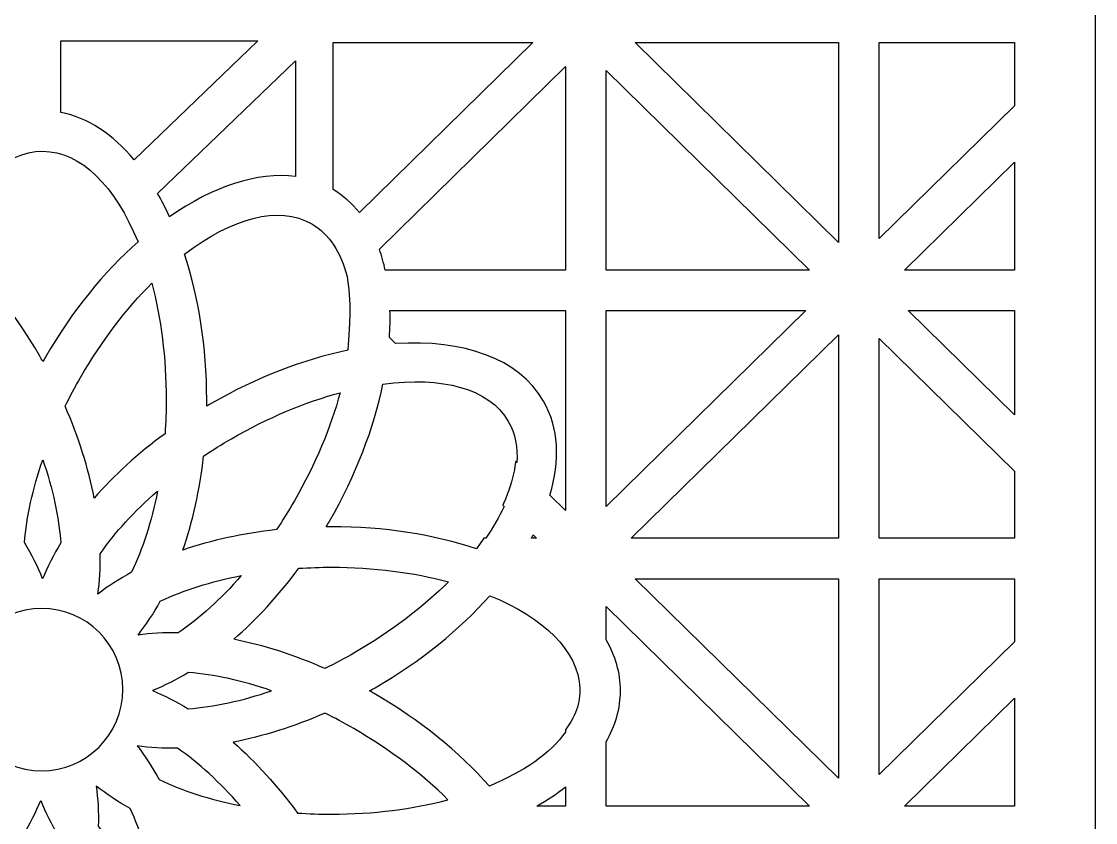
# Model space of a CAD drawing. Header units: centimetres. Extents: x -8.9 to 5.7, y -11.4 to 13.6.
# Drawn here: x 2.401 to 5.679, y 2.765 to 5.209 of the extents above; entities that cross this region are included whole.
import ezdxf

# ---------------------------------------------------------------- set-up
doc = ezdxf.new("R2010")
doc.units = ezdxf.units.CM
doc.header["$MEASUREMENT"] = 0
doc.layers.add('layer 1', color=7, linetype='Continuous')

msp = doc.modelspace()

# ---------------------------------------------------------------- linework, layer by layer
at = {"layer": 'layer 1', "color": 242}
for points, knots in [([(5.67892, 13.6334), (5.67892, 13.6334), (5.67892, 13.37125), (5.67892, 13.37125), (5.67892, 13.37125), (5.67892, 13.37125), (5.67892, 13.19951), (5.67892, 13.19951), (5.67892, 13.19951), (5.67892, 13.19951), (5.67892, 11.94322), (5.67892, 11.94322), (5.67892, 11.94322), (5.67892, 11.94322), (5.67892, 11.77148), (5.67892, 11.77148), (5.67892, 11.77148), (5.67892, 11.77148), (5.67892, 11.73584), (5.67892, 11.73584), (5.67892, 11.73584), (5.67892, 11.73584), (5.67892, 11.5641), (5.67892, 11.5641), (5.67892, 11.5641), (5.67892, 11.5641), (5.67892, 10.30781), (5.67892, 10.30781), (5.67892, 10.30781), (5.67892, 10.30781), (5.67892, 10.13607), (5.67892, 10.13607), (5.67892, 10.13607), (5.67892, 10.13607), (5.67892, 10.10043), (5.67892, 10.10043), (5.67892, 10.10043), (5.67892, 10.10043), (5.67892, 9.92869), (5.67892, 9.92869), (5.67892, 9.92869), (5.67892, 9.92869), (5.67892, 8.6724), (5.67892, 8.6724), (5.67892, 8.6724), (5.67892, 8.6724), (5.67892, 8.50066), (5.67892, 8.50066), (5.67892, 8.50066), (5.67892, 8.50066), (5.67892, 8.46502), (5.67892, 8.46502), (5.67892, 8.46502), (5.67892, 8.46502), (5.67892, 8.29328), (5.67892, 8.29328), (5.67892, 8.29328), (5.67892, 8.29328), (5.67892, 7.03699), (5.67892, 7.03699), (5.67892, 7.03699), (5.67892, 7.03699), (5.67892, 6.86525), (5.67892, 6.86525), (5.67892, 6.86525), (5.67892, 6.86525), (5.67892, 6.82962), (5.67892, 6.82962), (5.67892, 6.82962), (5.67892, 6.82962), (5.67892, 6.65787), (5.67892, 6.65787), (5.67892, 6.65787), (5.67892, 6.65787), (5.67892, 5.40159), (5.67892, 5.40159), (5.67892, 5.40159), (5.67892, 5.40159), (5.67892, 5.22984), (5.67892, 5.22984), (5.67892, 5.22984), (5.67892, 5.22984), (5.67892, 5.19421), (5.67892, 5.19421), (5.67892, 5.19421), (5.67892, 5.19421), (5.67892, 5.02246), (5.67892, 5.02246), (5.67892, 5.02246), (5.67892, 5.02246), (5.67892, 3.76618), (5.67892, 3.76618), (5.67892, 3.76618), (5.67892, 3.76618), (5.67892, 3.59443), (5.67892, 3.59443), (5.67892, 3.59443), (5.67892, 3.59443), (5.67892, 3.5588), (5.67892, 3.5588), (5.67892, 3.5588), (5.67892, 3.5588), (5.67892, 3.38706), (5.67892, 3.38706), (5.67892, 3.38706), (5.67892, 3.38706), (5.67892, 2.13077), (5.67892, 2.13077), (5.67892, 2.13077), (5.67892, 2.13077), (5.67892, 1.95902), (5.67892, 1.95902), (5.67892, 1.95902), (5.67892, 1.95902), (5.67892, 1.92339), (5.67892, 1.92339), (5.67892, 1.92339), (5.67892, 1.92339), (5.67892, 1.75165), (5.67892, 1.75165), (5.67892, 1.75165), (5.67892, 1.75165), (5.67892, 0.49536), (5.67892, 0.49536), (5.67892, 0.49536), (5.67892, 0.49536), (5.67892, 0.32362), (5.67892, 0.32362), (5.67892, 0.32362), (5.67892, 0.32362), (5.67892, 0.28798), (5.67892, 0.28798), (5.67892, 0.28798), (5.67892, 0.28798), (5.67892, 0.11624), (5.67892, 0.11624), (5.67892, 0.11624), (5.67892, 0.11624), (5.67892, -1.14005), (5.67892, -1.14005), (5.67892, -1.14005), (5.67892, -1.14005), (5.67892, -1.31179), (5.67892, -1.31179), (5.67892, -1.31179), (5.67892, -1.31179), (5.67892, -1.34743), (5.67892, -1.34743), (5.67892, -1.34743), (5.67892, -1.34743), (5.67892, -1.51917), (5.67892, -1.51917), (5.67892, -1.51917), (5.67892, -1.51917), (5.67892, -2.77546), (5.67892, -2.77546), (5.67892, -2.77546), (5.67892, -2.77546), (5.67892, -2.9472), (5.67892, -2.9472), (5.67892, -2.9472), (5.67892, -2.9472), (5.67892, -2.98284), (5.67892, -2.98284), (5.67892, -2.98284), (5.67892, -2.98284), (5.67892, -3.15458), (5.67892, -3.15458), (5.67892, -3.15458), (5.67892, -3.15458), (5.67892, -4.41087), (5.67892, -4.41087), (5.67892, -4.41087), (5.67892, -4.41087), (5.67892, -4.58261), (5.67892, -4.58261), (5.67892, -4.58261), (5.67892, -4.58261), (5.67892, -4.61824), (5.67892, -4.61824), (5.67892, -4.61824), (5.67892, -4.61824), (5.67892, -4.78999), (5.67892, -4.78999), (5.67892, -4.78999), (5.67892, -4.78999), (5.67892, -6.04627), (5.67892, -6.04627), (5.67892, -6.04627), (5.67892, -6.04627), (5.67892, -6.21802), (5.67892, -6.21802), (5.67892, -6.21802), (5.67892, -6.21802), (5.67892, -6.25365), (5.67892, -6.25365), (5.67892, -6.25365), (5.67892, -6.25365), (5.67892, -6.4254), (5.67892, -6.4254), (5.67892, -6.4254), (5.67892, -6.4254), (5.67892, -7.68168), (5.67892, -7.68168), (5.67892, -7.68168), (5.67892, -7.68168), (5.67892, -7.85343), (5.67892, -7.85343), (5.67892, -7.85343), (5.67892, -7.85343), (5.67892, -7.88906), (5.67892, -7.88906), (5.67892, -7.88906), (5.67892, -7.88906), (5.67892, -8.06081), (5.67892, -8.06081), (5.67892, -8.06081), (5.67892, -8.06081), (5.67892, -9.31709), (5.67892, -9.31709), (5.67892, -9.31709), (5.67892, -9.31709), (5.67892, -9.48884), (5.67892, -9.48884), (5.67892, -9.48884), (5.67892, -9.48884), (5.67892, -9.52447), (5.67892, -9.52447), (5.67892, -9.52447), (5.67892, -9.52447), (5.67892, -9.69621), (5.67892, -9.69621), (5.67892, -9.69621), (5.67892, -9.69621), (5.67892, -10.9525), (5.67892, -10.9525), (5.67892, -10.9525), (5.67892, -10.9525), (5.67892, -11.12424), (5.67892, -11.12424), (5.67892, -11.12424), (5.67892, -11.12424), (5.67892, -11.37676), (5.67892, -11.37676), (5.67892, -11.37676), (5.67892, -11.37676), (4.44413, -11.37676), (4.44413, -11.37676), (4.44413, -11.37676), (4.44413, -11.37676), (4.26903, -11.37676), (4.26903, -11.37676), (4.26903, -11.37676), (4.26903, -11.37676), (3.96556, -11.37676), (3.96556, -11.37676), (3.96556, -11.37676), (3.96556, -11.37676), (3.79046, -11.37676), (3.79046, -11.37676), (3.79046, -11.37676), (3.79046, -11.37676), (2.77678, -11.37676), (2.77678, -11.37676), (2.77678, -11.37676), (2.77678, -11.37676), (2.60169, -11.37676), (2.60169, -11.37676), (2.60169, -11.37676), (2.60169, -11.37676), (2.29822, -11.37676), (2.29822, -11.37676), (2.29822, -11.37676), (2.29822, -11.37676), (2.12312, -11.37676), (2.12312, -11.37676), (2.12312, -11.37676), (2.12312, -11.37676), (1.10944, -11.37676), (1.10944, -11.37676), (1.10944, -11.37676), (1.10944, -11.37676), (0.93434, -11.37676), (0.93434, -11.37676), (0.93434, -11.37676), (0.93434, -11.37676), (0.63087, -11.37676), (0.63087, -11.37676), (0.63087, -11.37676), (0.63087, -11.37676), (0.45577, -11.37676), (0.45577, -11.37676), (0.45577, -11.37676), (0.45577, -11.37676), (-0.80061, -11.37676), (-0.80061, -11.37676), (-0.80061, -11.37676), (-0.80061, -11.37676), (-0.80061, -11.14541), (-0.80061, -11.14541), (-0.80061, -11.14541), (-0.80061, -11.14541), (-0.80061, -10.97367), (-0.80061, -10.97367), (-0.80061, -10.97367), (-0.80061, -10.97367), (-0.80061, -9.67505), (-0.80061, -9.67505), (-0.80061, -9.67505), (-0.80061, -9.67505), (-0.80061, -9.33826), (-0.80061, -9.33826), (-0.80061, -9.33826), (-0.80061, -9.33826), (-0.80061, -8.03964), (-0.80061, -8.03964), (-0.80061, -8.03964), (-0.80061, -8.03964), (-0.80061, -7.70285), (-0.80061, -7.70285), (-0.80061, -7.70285), (-0.80061, -7.70285), (-0.80061, -6.40423), (-0.80061, -6.40423), (-0.80061, -6.40423), (-0.80061, -6.40423), (-0.80061, -6.06744), (-0.80061, -6.06744), (-0.80061, -6.06744), (-0.80061, -6.06744), (-0.80061, -4.76882), (-0.80061, -4.76882), (-0.80061, -4.76882), (-0.80061, -4.76882), (-0.80061, -4.43203), (-0.80061, -4.43203), (-0.80061, -4.43203), (-0.80061, -4.43203), (-0.80061, -3.13341), (-0.80061, -3.13341), (-0.80061, -3.13341), (-0.80061, -3.13341), (-0.80061, -2.79663), (-0.80061, -2.79663), (-0.80061, -2.79663), (-0.80061, -2.79663), (-0.80061, -1.498), (-0.80061, -1.498), (-0.80061, -1.498), (-0.80061, -1.498), (-0.80061, -1.16122), (-0.80061, -1.16122), (-0.80061, -1.16122), (-0.80061, -1.16122), (-0.80061, 0.13741), (-0.80061, 0.13741), (-0.80061, 0.13741), (-0.80061, 0.13741), (-0.80061, 0.47419), (-0.80061, 0.47419), (-0.80061, 0.47419), (-0.80061, 0.47419), (-0.80061, 1.77282), (-0.80061, 1.77282), (-0.80061, 1.77282), (-0.80061, 1.77282), (-0.80061, 2.1096), (-0.80061, 2.1096), (-0.80061, 2.1096), (-0.80061, 2.1096), (-0.80061, 3.40822), (-0.80061, 3.40822), (-0.80061, 3.40822), (-0.80061, 3.40822), (-0.80061, 3.74501), (-0.80061, 3.74501), (-0.80061, 3.74501), (-0.80061, 3.74501), (-0.80061, 5.04363), (-0.80061, 5.04363), (-0.80061, 5.04363), (-0.80061, 5.04363), (-0.80061, 5.38042), (-0.80061, 5.38042), (-0.80061, 5.38042), (-0.80061, 5.38042), (-0.80061, 6.67904), (-0.80061, 6.67904), (-0.80061, 6.67904), (-0.80061, 6.67904), (-0.80061, 7.01583), (-0.80061, 7.01583), (-0.80061, 7.01583), (-0.80061, 7.01583), (-0.80061, 8.31445), (-0.80061, 8.31445), (-0.80061, 8.31445), (-0.80061, 8.31445), (-0.80061, 8.65124), (-0.80061, 8.65124), (-0.80061, 8.65124), (-0.80061, 8.65124), (-0.80061, 9.94986), (-0.80061, 9.94986), (-0.80061, 9.94986), (-0.80061, 9.94986), (-0.80061, 10.28664), (-0.80061, 10.28664), (-0.80061, 10.28664), (-0.80061, 10.28664), (-0.80061, 11.58527), (-0.80061, 11.58527), (-0.80061, 11.58527), (-0.80061, 11.58527), (-0.80061, 11.92205), (-0.80061, 11.92205), (-0.80061, 11.92205), (-0.80061, 11.92205), (-0.80061, 13.22068), (-0.80061, 13.22068), (-0.80061, 13.22068), (-0.80061, 13.22068), (-0.80061, 13.39242), (-0.80061, 13.39242), (-0.80061, 13.39242), (-0.80061, 13.39242), (-0.80061, 13.6334), (-0.80061, 13.6334), (-0.80061, 13.6334), (-0.80061, 13.6334), (0.44595, 13.6334), (0.44595, 13.6334), (0.44595, 13.6334), (0.44595, 13.6334), (0.62105, 13.6334), (0.62105, 13.6334), (0.62105, 13.6334), (0.62105, 13.6334), (0.94416, 13.6334), (0.94416, 13.6334), (0.94416, 13.6334), (0.94416, 13.6334), (1.11926, 13.6334), (1.11926, 13.6334), (1.11926, 13.6334), (1.11926, 13.6334), (2.1133, 13.6334), (2.1133, 13.6334), (2.1133, 13.6334), (2.1133, 13.6334), (2.2884, 13.6334), (2.2884, 13.6334), (2.2884, 13.6334), (2.2884, 13.6334), (2.6115, 13.6334), (2.6115, 13.6334), (2.6115, 13.6334), (2.6115, 13.6334), (2.7866, 13.6334), (2.7866, 13.6334), (2.7866, 13.6334), (2.7866, 13.6334), (3.78064, 13.6334), (3.78064, 13.6334), (3.78064, 13.6334), (3.78064, 13.6334), (3.95574, 13.6334), (3.95574, 13.6334), (3.95574, 13.6334), (3.95574, 13.6334), (4.27885, 13.6334), (4.27885, 13.6334), (4.27885, 13.6334), (4.27885, 13.6334), (4.45395, 13.6334), (4.45395, 13.6334), (4.45395, 13.6334), (4.45395, 13.6334), (5.67892, 13.6334), (5.67892, 13.6334)], [0, 0, 0, 0, 0.0082645, 0.0082645, 0.0082645, 0.0082645, 0.0165289, 0.0165289, 0.0165289, 0.0165289, 0.0247934, 0.0247934, 0.0247934, 0.0247934, 0.0330579, 0.0330579, 0.0330579, 0.0330579, 0.0413223, 0.0413223, 0.0413223, 0.0413223, 0.0495868, 0.0495868, 0.0495868, 0.0495868, 0.0578512, 0.0578512, 0.0578512, 0.0578512, 0.0661157, 0.0661157, 0.0661157, 0.0661157, 0.0743802, 0.0743802, 0.0743802, 0.0743802, 0.0826446, 0.0826446, 0.0826446, 0.0826446, 0.0909091, 0.0909091, 0.0909091, 0.0909091, 0.0991736, 0.0991736, 0.0991736, 0.0991736, 0.107438, 0.107438, 0.107438, 0.107438, 0.1157025, 0.1157025, 0.1157025, 0.1157025, 0.1239669, 0.1239669, 0.1239669, 0.1239669, 0.1322314, 0.1322314, 0.1322314, 0.1322314, 0.1404959, 0.1404959, 0.1404959, 0.1404959, 0.1487603, 0.1487603, 0.1487603, 0.1487603, 0.1570248, 0.1570248, 0.1570248, 0.1570248, 0.1652893, 0.1652893, 0.1652893, 0.1652893, 0.1735537, 0.1735537, 0.1735537, 0.1735537, 0.1818182, 0.1818182, 0.1818182, 0.1818182, 0.1900826, 0.1900826, 0.1900826, 0.1900826, 0.1983471, 0.1983471, 0.1983471, 0.1983471, 0.2066116, 0.2066116, 0.2066116, 0.2066116, 0.214876, 0.214876, 0.214876, 0.214876, 0.2231405, 0.2231405, 0.2231405, 0.2231405, 0.231405, 0.231405, 0.231405, 0.231405, 0.2396694, 0.2396694, 0.2396694, 0.2396694, 0.2479339, 0.2479339, 0.2479339, 0.2479339, 0.2561983, 0.2561983, 0.2561983, 0.2561983, 0.2644628, 0.2644628, 0.2644628, 0.2644628, 0.2727273, 0.2727273, 0.2727273, 0.2727273, 0.2809917, 0.2809917, 0.2809917, 0.2809917, 0.2892562, 0.2892562, 0.2892562, 0.2892562, 0.2975207, 0.2975207, 0.2975207, 0.2975207, 0.3057851, 0.3057851, 0.3057851, 0.3057851, 0.3140496, 0.3140496, 0.3140496, 0.3140496, 0.322314, 0.322314, 0.322314, 0.322314, 0.3305785, 0.3305785, 0.3305785, 0.3305785, 0.338843, 0.338843, 0.338843, 0.338843, 0.3471074, 0.3471074, 0.3471074, 0.3471074, 0.3553719, 0.3553719, 0.3553719, 0.3553719, 0.3636364, 0.3636364, 0.3636364, 0.3636364, 0.3719008, 0.3719008, 0.3719008, 0.3719008, 0.3801653, 0.3801653, 0.3801653, 0.3801653, 0.3884298, 0.3884298, 0.3884298, 0.3884298, 0.3966942, 0.3966942, 0.3966942, 0.3966942, 0.4049587, 0.4049587, 0.4049587, 0.4049587, 0.4132231, 0.4132231, 0.4132231, 0.4132231, 0.4214876, 0.4214876, 0.4214876, 0.4214876, 0.4297521, 0.4297521, 0.4297521, 0.4297521, 0.4380165, 0.4380165, 0.4380165, 0.4380165, 0.446281, 0.446281, 0.446281, 0.446281, 0.4545455, 0.4545455, 0.4545455, 0.4545455, 0.4628099, 0.4628099, 0.4628099, 0.4628099, 0.4710744, 0.4710744, 0.4710744, 0.4710744, 0.4793388, 0.4793388, 0.4793388, 0.4793388, 0.4876033, 0.4876033, 0.4876033, 0.4876033, 0.4958678, 0.4958678, 0.4958678, 0.4958678, 0.5041322, 0.5041322, 0.5041322, 0.5041322, 0.5123967, 0.5123967, 0.5123967, 0.5123967, 0.5206612, 0.5206612, 0.5206612, 0.5206612, 0.5289256, 0.5289256, 0.5289256, 0.5289256, 0.5371901, 0.5371901, 0.5371901, 0.5371901, 0.5454545, 0.5454545, 0.5454545, 0.5454545, 0.553719, 0.553719, 0.553719, 0.553719, 0.5619835, 0.5619835, 0.5619835, 0.5619835, 0.5702479, 0.5702479, 0.5702479, 0.5702479, 0.5785124, 0.5785124, 0.5785124, 0.5785124, 0.5867769, 0.5867769, 0.5867769, 0.5867769, 0.5950413, 0.5950413, 0.5950413, 0.5950413, 0.6033058, 0.6033058, 0.6033058, 0.6033058, 0.6115702, 0.6115702, 0.6115702, 0.6115702, 0.6198347, 0.6198347, 0.6198347, 0.6198347, 0.6280992, 0.6280992, 0.6280992, 0.6280992, 0.6363636, 0.6363636, 0.6363636, 0.6363636, 0.6446281, 0.6446281, 0.6446281, 0.6446281, 0.6528926, 0.6528926, 0.6528926, 0.6528926, 0.661157, 0.661157, 0.661157, 0.661157, 0.6694215, 0.6694215, 0.6694215, 0.6694215, 0.677686, 0.677686, 0.677686, 0.677686, 0.6859504, 0.6859504, 0.6859504, 0.6859504, 0.6942149, 0.6942149, 0.6942149, 0.6942149, 0.7024793, 0.7024793, 0.7024793, 0.7024793, 0.7107438, 0.7107438, 0.7107438, 0.7107438, 0.7190083, 0.7190083, 0.7190083, 0.7190083, 0.7272727, 0.7272727, 0.7272727, 0.7272727, 0.7355372, 0.7355372, 0.7355372, 0.7355372, 0.7438017, 0.7438017, 0.7438017, 0.7438017, 0.7520661, 0.7520661, 0.7520661, 0.7520661, 0.7603306, 0.7603306, 0.7603306, 0.7603306, 0.768595, 0.768595, 0.768595, 0.768595, 0.7768595, 0.7768595, 0.7768595, 0.7768595, 0.785124, 0.785124, 0.785124, 0.785124, 0.7933884, 0.7933884, 0.7933884, 0.7933884, 0.8016529, 0.8016529, 0.8016529, 0.8016529, 0.8099174, 0.8099174, 0.8099174, 0.8099174, 0.8181818, 0.8181818, 0.8181818, 0.8181818, 0.8264463, 0.8264463, 0.8264463, 0.8264463, 0.8347107, 0.8347107, 0.8347107, 0.8347107, 0.8429752, 0.8429752, 0.8429752, 0.8429752, 0.8512397, 0.8512397, 0.8512397, 0.8512397, 0.8595041, 0.8595041, 0.8595041, 0.8595041, 0.8677686, 0.8677686, 0.8677686, 0.8677686, 0.8760331, 0.8760331, 0.8760331, 0.8760331, 0.8842975, 0.8842975, 0.8842975, 0.8842975, 0.892562, 0.892562, 0.892562, 0.892562, 0.9008264, 0.9008264, 0.9008264, 0.9008264, 0.9090909, 0.9090909, 0.9090909, 0.9090909, 0.9173554, 0.9173554, 0.9173554, 0.9173554, 0.9256198, 0.9256198, 0.9256198, 0.9256198, 0.9338843, 0.9338843, 0.9338843, 0.9338843, 0.9421488, 0.9421488, 0.9421488, 0.9421488, 0.9504132, 0.9504132, 0.9504132, 0.9504132, 0.9586777, 0.9586777, 0.9586777, 0.9586777, 0.9669421, 0.9669421, 0.9669421, 0.9669421, 0.9752066, 0.9752066, 0.9752066, 0.9752066, 0.9834711, 0.9834711, 0.9834711, 0.9834711, 1, 1, 1, 1]), ([(2.52047, 4.93176), (2.60286, 4.91593), (2.67925, 4.86485), (2.74468, 4.78726), (2.74468, 4.78726), (2.74468, 4.78726), (3.12213, 5.14986), (3.12213, 5.14986), (3.12213, 5.14986), (3.12213, 5.14986), (2.52047, 5.14986), (2.52047, 5.14986), (2.52047, 5.14986), (2.52047, 5.14986), (2.52047, 4.93176), (2.52047, 4.93176)], [0, 0, 0, 0, 0.2, 0.2, 0.2, 0.2, 0.4, 0.4, 0.4, 0.4, 0.6, 0.6, 0.6, 0.6, 1, 1, 1, 1]), ([(3.35215, 4.6965), (3.38299, 4.67808), (3.40972, 4.65435), (3.43234, 4.62606), (3.43234, 4.62606), (3.43234, 4.62606), (3.96115, 5.14474), (3.96115, 5.14474), (3.96115, 5.14474), (3.96115, 5.14474), (3.35215, 5.14474), (3.35215, 5.14474), (3.35215, 5.14474), (3.35215, 5.14474), (3.35215, 4.6965), (3.35215, 4.6965)], [0, 0, 0, 0, 0.2, 0.2, 0.2, 0.2, 0.4, 0.4, 0.4, 0.4, 0.6, 0.6, 0.6, 0.6, 1, 1, 1, 1]), ([(4.89482, 4.53526), (4.89482, 4.53526), (4.89482, 5.14474), (4.89482, 5.14474), (4.89482, 5.14474), (4.89482, 5.14474), (4.27344, 5.14474), (4.27344, 5.14474), (4.27344, 5.14474), (4.27344, 5.14474), (4.89482, 4.53526), (4.89482, 4.53526)], [0, 0, 0, 0, 0.25, 0.25, 0.25, 0.25, 0.5, 0.5, 0.5, 0.5, 1, 1, 1, 1]), ([(5.01863, 5.14474), (5.01863, 5.14474), (5.01863, 4.54656), (5.01863, 4.54656), (5.01863, 4.54656), (5.01863, 4.54656), (5.4313, 4.95132), (5.4313, 4.95132), (5.4313, 4.95132), (5.4313, 4.95132), (5.4313, 5.14474), (5.4313, 5.14474), (5.4313, 5.14474), (5.4313, 5.14474), (5.01863, 5.14474), (5.01863, 5.14474)], [0, 0, 0, 0, 0.2, 0.2, 0.2, 0.2, 0.4, 0.4, 0.4, 0.4, 0.6, 0.6, 0.6, 0.6, 1, 1, 1, 1]), ([(2.81629, 4.6843), (2.82926, 4.66187), (2.84153, 4.63819), (2.85306, 4.6134), (2.85306, 4.6134), (2.98558, 4.70598), (3.12106, 4.75115), (3.23728, 4.73586), (3.23728, 4.73586), (3.23728, 4.73586), (3.23728, 5.08874), (3.23728, 5.08874), (3.23728, 5.08874), (3.23728, 5.08874), (2.81629, 4.6843), (2.81629, 4.6843)], [0, 0, 0, 0, 0.2, 0.2, 0.2, 0.2, 0.4, 0.4, 0.4, 0.4, 0.6, 0.6, 0.6, 0.6, 1, 1, 1, 1]), ([(3.4932, 4.51401), (3.50034, 4.49391), (3.5063, 4.47275), (3.51109, 4.45066), (3.51109, 4.45066), (3.51109, 4.45066), (4.06158, 4.45066), (4.06158, 4.45066), (4.06158, 4.45066), (4.06158, 4.45066), (4.06158, 5.07151), (4.06158, 5.07151), (4.06158, 5.07151), (4.06158, 5.07151), (3.4932, 4.51401), (3.4932, 4.51401)], [0, 0, 0, 0, 0.2, 0.2, 0.2, 0.2, 0.4, 0.4, 0.4, 0.4, 0.6, 0.6, 0.6, 0.6, 1, 1, 1, 1]), ([(4.18539, 5.05936), (4.18539, 5.05936), (4.18539, 4.45066), (4.18539, 4.45066), (4.18539, 4.45066), (4.18539, 4.45066), (4.80598, 4.45066), (4.80598, 4.45066), (4.80598, 4.45066), (4.80598, 4.45066), (4.18539, 5.05936), (4.18539, 5.05936)], [0, 0, 0, 0, 0.25, 0.25, 0.25, 0.25, 0.5, 0.5, 0.5, 0.5, 1, 1, 1, 1]), ([(2.17565, 4.53878), (2.27825, 4.44745), (2.37553, 4.32849), (2.45646, 4.18832), (2.45646, 4.18832), (2.45974, 4.18264), (2.46296, 4.17694), (2.46615, 4.17125), (2.46615, 4.17125), (2.46874, 4.17582), (2.47134, 4.1804), (2.47398, 4.18497), (2.47398, 4.18497), (2.55535, 4.3259), (2.65325, 4.44538), (2.75647, 4.53691), (2.75647, 4.53691), (2.68737, 4.70562), (2.58275, 4.8132), (2.46567, 4.8132), (2.46567, 4.8132), (2.34902, 4.8132), (2.24475, 4.70641), (2.17565, 4.53878)], [0, 0, 0, 0, 0.1428571, 0.1428571, 0.1428571, 0.1428571, 0.2857143, 0.2857143, 0.2857143, 0.2857143, 0.4285714, 0.4285714, 0.4285714, 0.4285714, 0.5714286, 0.5714286, 0.5714286, 0.5714286, 0.7142857, 0.7142857, 0.7142857, 0.7142857, 1, 1, 1, 1]), ([(5.4313, 4.77958), (5.4313, 4.77958), (5.09595, 4.45066), (5.09595, 4.45066), (5.09595, 4.45066), (5.09595, 4.45066), (5.4313, 4.45066), (5.4313, 4.45066), (5.4313, 4.45066), (5.4313, 4.45066), (5.4313, 4.77958), (5.4313, 4.77958)], [0, 0, 0, 0, 0.25, 0.25, 0.25, 0.25, 0.5, 0.5, 0.5, 0.5, 1, 1, 1, 1]), ([(2.89824, 4.49879), (2.94143, 4.36839), (2.9662, 4.21673), (2.9662, 4.05488), (2.9662, 4.05488), (2.9662, 4.04831), (2.96614, 4.04177), (2.96606, 4.03524), (2.96606, 4.03524), (2.97058, 4.03791), (2.97513, 4.04057), (2.9797, 4.04321), (2.9797, 4.04321), (3.11932, 4.12382), (3.26248, 4.17808), (3.39656, 4.20598), (3.39656, 4.20598), (3.39656, 4.20598), (3.40024, 4.25323), (3.40024, 4.25323), (3.40024, 4.25323), (3.40024, 4.25323), (3.40122, 4.27053), (3.40122, 4.27053), (3.40122, 4.27053), (3.40122, 4.27053), (3.4018, 4.28751), (3.4018, 4.28751), (3.4018, 4.28751), (3.4018, 4.28751), (3.40186, 4.29264), (3.40186, 4.29264), (3.40186, 4.29264), (3.40186, 4.29264), (3.402, 4.29512), (3.402, 4.29512), (3.402, 4.29512), (3.402, 4.29512), (3.40258, 4.31209), (3.40258, 4.31209), (3.40258, 4.31209), (3.40258, 4.31209), (3.40278, 4.32873), (3.40278, 4.32873), (3.40278, 4.32873), (3.40278, 4.32873), (3.40258, 4.34503), (3.40258, 4.34503), (3.40258, 4.34503), (3.40258, 4.34503), (3.40202, 4.36095), (3.40202, 4.36095), (3.40202, 4.36095), (3.40202, 4.36095), (3.40108, 4.3765), (3.40108, 4.3765), (3.40108, 4.3765), (3.40108, 4.3765), (3.39977, 4.39165), (3.39977, 4.39165), (3.39977, 4.39165), (3.39977, 4.39165), (3.39811, 4.40638), (3.39811, 4.40638), (3.39811, 4.40638), (3.39811, 4.40638), (3.3961, 4.4207), (3.3961, 4.4207), (3.3961, 4.4207), (3.3961, 4.4207), (3.39443, 4.43058), (3.39443, 4.43058), (3.39443, 4.43058), (3.37667, 4.50382), (3.3409, 4.56009), (3.28661, 4.59143), (3.28661, 4.59143), (3.1856, 4.64975), (3.0419, 4.60941), (2.89824, 4.49879)], [0, 0, 0, 0, 0.047619, 0.047619, 0.047619, 0.047619, 0.0952381, 0.0952381, 0.0952381, 0.0952381, 0.1428571, 0.1428571, 0.1428571, 0.1428571, 0.1904762, 0.1904762, 0.1904762, 0.1904762, 0.2380952, 0.2380952, 0.2380952, 0.2380952, 0.2857143, 0.2857143, 0.2857143, 0.2857143, 0.3333333, 0.3333333, 0.3333333, 0.3333333, 0.3809524, 0.3809524, 0.3809524, 0.3809524, 0.4285714, 0.4285714, 0.4285714, 0.4285714, 0.4761905, 0.4761905, 0.4761905, 0.4761905, 0.5238095, 0.5238095, 0.5238095, 0.5238095, 0.5714286, 0.5714286, 0.5714286, 0.5714286, 0.6190476, 0.6190476, 0.6190476, 0.6190476, 0.6666667, 0.6666667, 0.6666667, 0.6666667, 0.7142857, 0.7142857, 0.7142857, 0.7142857, 0.7619048, 0.7619048, 0.7619048, 0.7619048, 0.8095238, 0.8095238, 0.8095238, 0.8095238, 0.8571429, 0.8571429, 0.8571429, 0.8571429, 0.9047619, 0.9047619, 0.9047619, 0.9047619, 1, 1, 1, 1]), ([(2.53406, 4.03489), (2.57565, 3.93976), (2.60518, 3.8451), (2.62259, 3.75485), (2.62259, 3.75485), (2.68287, 3.82375), (2.7556, 3.89038), (2.83888, 3.95143), (2.83888, 3.95143), (2.84118, 3.98526), (2.84239, 4.01978), (2.84239, 4.05488), (2.84239, 4.05488), (2.84239, 4.18337), (2.82648, 4.30438), (2.79845, 4.41044), (2.79845, 4.41044), (2.72064, 4.33237), (2.64584, 4.23502), (2.5812, 4.12306), (2.5812, 4.12306), (2.56427, 4.09372), (2.54856, 4.06428), (2.53406, 4.03489)], [0, 0, 0, 0, 0.1428571, 0.1428571, 0.1428571, 0.1428571, 0.2857143, 0.2857143, 0.2857143, 0.2857143, 0.4285714, 0.4285714, 0.4285714, 0.4285714, 0.5714286, 0.5714286, 0.5714286, 0.5714286, 0.7142857, 0.7142857, 0.7142857, 0.7142857, 1, 1, 1, 1]), ([(3.52549, 4.32685), (3.52624, 4.30023), (3.52567, 4.27278), (3.52377, 4.24465), (3.52377, 4.24465), (3.52377, 4.24465), (3.54253, 4.22624), (3.54253, 4.22624), (3.54253, 4.22624), (3.74929, 4.23964), (3.91857, 4.18131), (3.99391, 4.0508), (3.99391, 4.0508), (4.04112, 3.96904), (4.04534, 3.8695), (4.01363, 3.76417), (4.01363, 3.76417), (4.01363, 3.76417), (4.06158, 3.71714), (4.06158, 3.71714), (4.06158, 3.71714), (4.06158, 3.71714), (4.06158, 4.32685), (4.06158, 4.32685), (4.06158, 4.32685), (4.06158, 4.32685), (3.52549, 4.32685), (3.52549, 4.32685)], [0, 0, 0, 0, 0.125, 0.125, 0.125, 0.125, 0.25, 0.25, 0.25, 0.25, 0.375, 0.375, 0.375, 0.375, 0.5, 0.5, 0.5, 0.5, 0.625, 0.625, 0.625, 0.625, 0.75, 0.75, 0.75, 0.75, 1, 1, 1, 1]), ([(4.18539, 4.32685), (4.18539, 4.32685), (4.18539, 3.72928), (4.18539, 3.72928), (4.18539, 3.72928), (4.18539, 3.72928), (4.79463, 4.32685), (4.79463, 4.32685), (4.79463, 4.32685), (4.79463, 4.32685), (4.18539, 4.32685), (4.18539, 4.32685)], [0, 0, 0, 0, 0.25, 0.25, 0.25, 0.25, 0.5, 0.5, 0.5, 0.5, 1, 1, 1, 1]), ([(5.4313, 4.32685), (5.4313, 4.32685), (5.10731, 4.32685), (5.10731, 4.32685), (5.10731, 4.32685), (5.10731, 4.32685), (5.4313, 4.00906), (5.4313, 4.00906), (5.4313, 4.00906), (5.4313, 4.00906), (5.4313, 4.32685), (5.4313, 4.32685)], [0, 0, 0, 0, 0.25, 0.25, 0.25, 0.25, 0.5, 0.5, 0.5, 0.5, 1, 1, 1, 1]), ([(4.89482, 3.63277), (4.89482, 3.63277), (4.89482, 4.25338), (4.89482, 4.25338), (4.89482, 4.25338), (4.89482, 4.25338), (4.26209, 3.63277), (4.26209, 3.63277), (4.26209, 3.63277), (4.26209, 3.63277), (4.89482, 3.63277), (4.89482, 3.63277)], [0, 0, 0, 0, 0.25, 0.25, 0.25, 0.25, 0.5, 0.5, 0.5, 0.5, 1, 1, 1, 1]), ([(5.4313, 3.83732), (5.4313, 3.83732), (5.01863, 4.24208), (5.01863, 4.24208), (5.01863, 4.24208), (5.01863, 4.24208), (5.01863, 3.63277), (5.01863, 3.63277), (5.01863, 3.63277), (5.01863, 3.63277), (5.4313, 3.63277), (5.4313, 3.63277), (5.4313, 3.63277), (5.4313, 3.63277), (5.4313, 3.83732), (5.4313, 3.83732)], [0, 0, 0, 0, 0.2, 0.2, 0.2, 0.2, 0.4, 0.4, 0.4, 0.4, 0.6, 0.6, 0.6, 0.6, 1, 1, 1, 1]), ([(3.50403, 4.10286), (3.47624, 3.96833), (3.42185, 3.82461), (3.34092, 3.68444), (3.34092, 3.68444), (3.33764, 3.67875), (3.33432, 3.67312), (3.33099, 3.6675), (3.33099, 3.6675), (3.33624, 3.66756), (3.3415, 3.66759), (3.34678, 3.66759), (3.34678, 3.66759), (3.50801, 3.66759), (3.65911, 3.643), (3.78918, 3.60012), (3.78918, 3.60012), (3.78918, 3.60012), (3.81158, 3.63277), (3.81158, 3.63277), (3.81158, 3.63277), (3.81158, 3.63277), (3.81771, 3.63277), (3.81771, 3.63277), (3.81771, 3.63277), (3.84035, 3.66526), (3.85926, 3.69758), (3.87413, 3.72925), (3.87413, 3.72925), (3.87413, 3.72925), (3.86962, 3.73368), (3.86962, 3.73368), (3.86962, 3.73368), (3.86962, 3.73368), (3.87183, 3.7384), (3.87183, 3.7384), (3.87183, 3.7384), (3.87183, 3.7384), (3.87775, 3.75199), (3.87775, 3.75199), (3.87775, 3.75199), (3.87775, 3.75199), (3.88317, 3.7654), (3.88317, 3.7654), (3.88317, 3.7654), (3.88317, 3.7654), (3.88808, 3.77859), (3.88808, 3.77859), (3.88808, 3.77859), (3.88808, 3.77859), (3.89248, 3.79155), (3.89248, 3.79155), (3.89248, 3.79155), (3.89248, 3.79155), (3.89637, 3.80427), (3.89637, 3.80427), (3.89637, 3.80427), (3.89637, 3.80427), (3.89976, 3.81673), (3.89976, 3.81673), (3.89976, 3.81673), (3.89976, 3.81673), (3.90266, 3.82892), (3.90266, 3.82892), (3.90266, 3.82892), (3.90266, 3.82892), (3.90507, 3.84081), (3.90507, 3.84081), (3.90507, 3.84081), (3.90507, 3.84081), (3.90701, 3.85239), (3.90701, 3.85239), (3.90701, 3.85239), (3.90701, 3.85239), (3.90848, 3.86368), (3.90848, 3.86368), (3.90848, 3.86368), (3.90848, 3.86368), (3.90879, 3.867), (3.90879, 3.867), (3.90879, 3.867), (3.90879, 3.867), (3.9125, 3.86336), (3.9125, 3.86336), (3.9125, 3.86336), (3.9161, 3.90951), (3.90797, 3.95204), (3.88669, 3.9889), (3.88669, 3.9889), (3.82837, 4.08991), (3.68375, 4.12682), (3.50403, 4.10286)], [0, 0, 0, 0, 0.0416667, 0.0416667, 0.0416667, 0.0416667, 0.0833333, 0.0833333, 0.0833333, 0.0833333, 0.125, 0.125, 0.125, 0.125, 0.1666667, 0.1666667, 0.1666667, 0.1666667, 0.2083333, 0.2083333, 0.2083333, 0.2083333, 0.25, 0.25, 0.25, 0.25, 0.2916667, 0.2916667, 0.2916667, 0.2916667, 0.3333333, 0.3333333, 0.3333333, 0.3333333, 0.375, 0.375, 0.375, 0.375, 0.4166667, 0.4166667, 0.4166667, 0.4166667, 0.4583333, 0.4583333, 0.4583333, 0.4583333, 0.5, 0.5, 0.5, 0.5, 0.5416667, 0.5416667, 0.5416667, 0.5416667, 0.5833333, 0.5833333, 0.5833333, 0.5833333, 0.625, 0.625, 0.625, 0.625, 0.6666667, 0.6666667, 0.6666667, 0.6666667, 0.7083333, 0.7083333, 0.7083333, 0.7083333, 0.75, 0.75, 0.75, 0.75, 0.7916667, 0.7916667, 0.7916667, 0.7916667, 0.8333333, 0.8333333, 0.8333333, 0.8333333, 0.875, 0.875, 0.875, 0.875, 0.9166667, 0.9166667, 0.9166667, 0.9166667, 1, 1, 1, 1]), ([(2.95669, 3.8832), (2.94514, 3.78002), (2.92339, 3.68329), (2.89335, 3.59643), (2.89335, 3.59643), (2.98, 3.62595), (3.0763, 3.64729), (3.17894, 3.65851), (3.17894, 3.65851), (3.19785, 3.68666), (3.21615, 3.71595), (3.2337, 3.74634), (3.2337, 3.74634), (3.29795, 3.85762), (3.34468, 3.97038), (3.37343, 4.07624), (3.37343, 4.07624), (3.26701, 4.04754), (3.15356, 4.00062), (3.0416, 3.93599), (3.0416, 3.93599), (3.01226, 3.91905), (2.98394, 3.9014), (2.95669, 3.8832)], [0, 0, 0, 0, 0.1428571, 0.1428571, 0.1428571, 0.1428571, 0.2857143, 0.2857143, 0.2857143, 0.2857143, 0.4285714, 0.4285714, 0.4285714, 0.4285714, 0.5714286, 0.5714286, 0.5714286, 0.5714286, 0.7142857, 0.7142857, 0.7142857, 0.7142857, 1, 1, 1, 1]), ([(2.40985, 3.61899), (2.43217, 3.582), (2.45073, 3.54501), (2.46518, 3.50848), (2.46518, 3.50848), (2.47989, 3.54465), (2.49858, 3.58125), (2.52097, 3.61782), (2.52097, 3.61782), (2.51495, 3.69605), (2.49648, 3.78234), (2.46581, 3.872), (2.46581, 3.872), (2.43504, 3.78286), (2.4163, 3.69699), (2.40985, 3.61899)], [0, 0, 0, 0, 0.2, 0.2, 0.2, 0.2, 0.4, 0.4, 0.4, 0.4, 0.6, 0.6, 0.6, 0.6, 1, 1, 1, 1]), ([(2.64117, 3.58513), (2.64201, 3.54195), (2.63959, 3.50066), (2.63384, 3.46182), (2.63384, 3.46182), (2.66467, 3.48578), (2.69916, 3.50813), (2.73684, 3.5286), (2.73684, 3.5286), (2.77073, 3.59935), (2.79788, 3.68329), (2.81613, 3.77626), (2.81613, 3.77626), (2.74492, 3.71445), (2.68575, 3.64945), (2.64117, 3.58513)], [0, 0, 0, 0, 0.2, 0.2, 0.2, 0.2, 0.4, 0.4, 0.4, 0.4, 0.6, 0.6, 0.6, 0.6, 1, 1, 1, 1]), ([(3.96249, 3.64259), (3.96073, 3.63931), (3.95895, 3.63604), (3.95713, 3.63277), (3.95713, 3.63277), (3.95713, 3.63277), (3.9725, 3.63277), (3.9725, 3.63277), (3.9725, 3.63277), (3.9725, 3.63277), (3.96249, 3.64259), (3.96249, 3.64259)], [0, 0, 0, 0, 0.25, 0.25, 0.25, 0.25, 0.5, 0.5, 0.5, 0.5, 1, 1, 1, 1]), ([(3.04857, 3.32385), (3.13838, 3.3061), (3.23247, 3.27639), (3.327, 3.23478), (3.327, 3.23478), (3.35744, 3.2497), (3.38793, 3.26595), (3.41832, 3.28349), (3.41832, 3.28349), (3.5296, 3.34774), (3.62645, 3.42202), (3.70429, 3.49933), (3.70429, 3.49933), (3.59777, 3.52768), (3.47605, 3.54377), (3.34678, 3.54377), (3.34678, 3.54377), (3.3129, 3.54377), (3.27955, 3.54264), (3.24684, 3.5405), (3.24684, 3.5405), (3.18524, 3.45691), (3.11802, 3.38404), (3.04857, 3.32385)], [0, 0, 0, 0, 0.1428571, 0.1428571, 0.1428571, 0.1428571, 0.2857143, 0.2857143, 0.2857143, 0.2857143, 0.4285714, 0.4285714, 0.4285714, 0.4285714, 0.5714286, 0.5714286, 0.5714286, 0.5714286, 0.7142857, 0.7142857, 0.7142857, 0.7142857, 1, 1, 1, 1]), ([(2.75649, 3.33697), (2.7952, 3.34232), (2.83627, 3.34446), (2.87918, 3.34335), (2.87918, 3.34335), (2.9439, 3.38766), (3.00936, 3.4468), (3.07166, 3.51818), (3.07166, 3.51818), (2.97907, 3.50026), (2.89533, 3.47355), (2.82456, 3.44013), (2.82456, 3.44013), (2.80369, 3.4023), (2.78091, 3.36775), (2.75649, 3.33697)], [0, 0, 0, 0, 0.2, 0.2, 0.2, 0.2, 0.4, 0.4, 0.4, 0.4, 0.6, 0.6, 0.6, 0.6, 1, 1, 1, 1]), ([(4.89482, 2.89985), (4.89482, 2.89985), (4.89482, 3.50895), (4.89482, 3.50895), (4.89482, 3.50895), (4.89482, 3.50895), (4.27383, 3.50895), (4.27383, 3.50895), (4.27383, 3.50895), (4.27383, 3.50895), (4.89482, 2.89985), (4.89482, 2.89985)], [0, 0, 0, 0, 0.25, 0.25, 0.25, 0.25, 0.5, 0.5, 0.5, 0.5, 1, 1, 1, 1]), ([(5.01863, 3.50895), (5.01863, 3.50895), (5.01863, 2.91116), (5.01863, 2.91116), (5.01863, 2.91116), (5.01863, 2.91116), (5.4313, 3.31592), (5.4313, 3.31592), (5.4313, 3.31592), (5.4313, 3.31592), (5.4313, 3.50895), (5.4313, 3.50895), (5.4313, 3.50895), (5.4313, 3.50895), (5.01863, 3.50895), (5.01863, 3.50895)], [0, 0, 0, 0, 0.2, 0.2, 0.2, 0.2, 0.4, 0.4, 0.4, 0.4, 0.6, 0.6, 0.6, 0.6, 1, 1, 1, 1]), ([(3.46314, 3.16654), (3.46772, 3.16396), (3.4723, 3.16139), (3.47687, 3.15874), (3.47687, 3.15874), (3.61781, 3.07738), (3.73729, 2.97948), (3.82882, 2.87626), (3.82882, 2.87626), (3.93383, 2.91926), (4.01514, 2.97603), (4.06158, 3.041), (4.06158, 3.041), (4.06158, 3.041), (4.06158, 3.04802), (4.06158, 3.04802), (4.06158, 3.04802), (4.06158, 3.04802), (4.06772, 3.05669), (4.06772, 3.05669), (4.06772, 3.05669), (4.06772, 3.05669), (4.07352, 3.0656), (4.07352, 3.0656), (4.07352, 3.0656), (4.07352, 3.0656), (4.07879, 3.07443), (4.07879, 3.07443), (4.07879, 3.07443), (4.07879, 3.07443), (4.08353, 3.08318), (4.08353, 3.08318), (4.08353, 3.08318), (4.08353, 3.08318), (4.08776, 3.09184), (4.08776, 3.09184), (4.08776, 3.09184), (4.08776, 3.09184), (4.09148, 3.10041), (4.09148, 3.10041), (4.09148, 3.10041), (4.09148, 3.10041), (4.09473, 3.10889), (4.09473, 3.10889), (4.09473, 3.10889), (4.09473, 3.10889), (4.09751, 3.11729), (4.09751, 3.11729), (4.09751, 3.11729), (4.09751, 3.11729), (4.09983, 3.12563), (4.09983, 3.12563), (4.09983, 3.12563), (4.09983, 3.12563), (4.10172, 3.13391), (4.10172, 3.13391), (4.10172, 3.13391), (4.10172, 3.13391), (4.10318, 3.14216), (4.10318, 3.14216), (4.10318, 3.14216), (4.10318, 3.14216), (4.10422, 3.15042), (4.10422, 3.15042), (4.10422, 3.15042), (4.10422, 3.15042), (4.10485, 3.15871), (4.10485, 3.15871), (4.10485, 3.15871), (4.10485, 3.15871), (4.10506, 3.16706), (4.10506, 3.16706), (4.10506, 3.16706), (4.10506, 3.16706), (4.10489, 3.17406), (4.10489, 3.17406), (4.10489, 3.17406), (4.10489, 3.17406), (4.10494, 3.17449), (4.10494, 3.17449), (4.10494, 3.17449), (4.10051, 3.28812), (3.99475, 3.38944), (3.83069, 3.45707), (3.83069, 3.45707), (3.73936, 3.35447), (3.62039, 3.25719), (3.48023, 3.17627), (3.48023, 3.17627), (3.47454, 3.17298), (3.46884, 3.16974), (3.46314, 3.16654)], [0, 0, 0, 0, 0.0416667, 0.0416667, 0.0416667, 0.0416667, 0.0833333, 0.0833333, 0.0833333, 0.0833333, 0.125, 0.125, 0.125, 0.125, 0.1666667, 0.1666667, 0.1666667, 0.1666667, 0.2083333, 0.2083333, 0.2083333, 0.2083333, 0.25, 0.25, 0.25, 0.25, 0.2916667, 0.2916667, 0.2916667, 0.2916667, 0.3333333, 0.3333333, 0.3333333, 0.3333333, 0.375, 0.375, 0.375, 0.375, 0.4166667, 0.4166667, 0.4166667, 0.4166667, 0.4583333, 0.4583333, 0.4583333, 0.4583333, 0.5, 0.5, 0.5, 0.5, 0.5416667, 0.5416667, 0.5416667, 0.5416667, 0.5833333, 0.5833333, 0.5833333, 0.5833333, 0.625, 0.625, 0.625, 0.625, 0.6666667, 0.6666667, 0.6666667, 0.6666667, 0.7083333, 0.7083333, 0.7083333, 0.7083333, 0.75, 0.75, 0.75, 0.75, 0.7916667, 0.7916667, 0.7916667, 0.7916667, 0.8333333, 0.8333333, 0.8333333, 0.8333333, 0.875, 0.875, 0.875, 0.875, 0.9166667, 0.9166667, 0.9166667, 0.9166667, 1, 1, 1, 1]), ([(2.71009, 3.17041), (2.71009, 3.03359), (2.59913, 2.92264), (2.46232, 2.92264), (2.46232, 2.92264), (2.3255, 2.92264), (2.21454, 3.03359), (2.21454, 3.17041), (2.21454, 3.17041), (2.21454, 3.30723), (2.3255, 3.41818), (2.46232, 3.41818), (2.46232, 3.41818), (2.59913, 3.41818), (2.71009, 3.30723), (2.71009, 3.17041)], [0, 0, 0, 0, 0.2, 0.2, 0.2, 0.2, 0.4, 0.4, 0.4, 0.4, 0.6, 0.6, 0.6, 0.6, 1, 1, 1, 1]), ([(4.22892, 3.16705), (4.22892, 3.11272), (4.21363, 3.0604), (4.18539, 3.01142), (4.18539, 3.01142), (4.18539, 3.01142), (4.18539, 2.81487), (4.18539, 2.81487), (4.18539, 2.81487), (4.18539, 2.81487), (4.80636, 2.81487), (4.80636, 2.81487), (4.80636, 2.81487), (4.80636, 2.81487), (4.18539, 3.42395), (4.18539, 3.42395), (4.18539, 3.42395), (4.18539, 3.42395), (4.18539, 3.32271), (4.18539, 3.32271), (4.18539, 3.32271), (4.21363, 3.27371), (4.22892, 3.22139), (4.22892, 3.16705)], [0, 0, 0, 0, 0.1428571, 0.1428571, 0.1428571, 0.1428571, 0.2857143, 0.2857143, 0.2857143, 0.2857143, 0.4285714, 0.4285714, 0.4285714, 0.4285714, 0.5714286, 0.5714286, 0.5714286, 0.5714286, 0.7142857, 0.7142857, 0.7142857, 0.7142857, 1, 1, 1, 1]), ([(2.91091, 3.22291), (2.98891, 3.21645), (3.07478, 3.19769), (3.1639, 3.16693), (3.1639, 3.16693), (3.07426, 3.13626), (2.98798, 3.11778), (2.90977, 3.11177), (2.90977, 3.11177), (2.87317, 3.13418), (2.83654, 3.15286), (2.80034, 3.16758), (2.80034, 3.16758), (2.83689, 3.18203), (2.8739, 3.20057), (2.91091, 3.22291)], [0, 0, 0, 0, 0.2, 0.2, 0.2, 0.2, 0.4, 0.4, 0.4, 0.4, 0.6, 0.6, 0.6, 0.6, 1, 1, 1, 1]), ([(5.4313, 3.14417), (5.4313, 3.14417), (5.09557, 2.81487), (5.09557, 2.81487), (5.09557, 2.81487), (5.09557, 2.81487), (5.4313, 2.81487), (5.4313, 2.81487), (5.4313, 2.81487), (5.4313, 2.81487), (5.4313, 3.14417), (5.4313, 3.14417)], [0, 0, 0, 0, 0.25, 0.25, 0.25, 0.25, 0.5, 0.5, 0.5, 0.5, 1, 1, 1, 1]), ([(3.32682, 3.09865), (3.3562, 3.08416), (3.38564, 3.06845), (3.41497, 3.05152), (3.41497, 3.05152), (3.52692, 2.98688), (3.62428, 2.91209), (3.70235, 2.83428), (3.70235, 2.83428), (3.59629, 2.80625), (3.47528, 2.79034), (3.34678, 2.79034), (3.34678, 2.79034), (3.31169, 2.79034), (3.27716, 2.79152), (3.24334, 2.79382), (3.24334, 2.79382), (3.18229, 2.87711), (3.11566, 2.94989), (3.04675, 3.01017), (3.04675, 3.01017), (3.13701, 3.02756), (3.23167, 3.05707), (3.32682, 3.09865)], [0, 0, 0, 0, 0.1428571, 0.1428571, 0.1428571, 0.1428571, 0.2857143, 0.2857143, 0.2857143, 0.2857143, 0.4285714, 0.4285714, 0.4285714, 0.4285714, 0.5714286, 0.5714286, 0.5714286, 0.5714286, 0.7142857, 0.7142857, 0.7142857, 0.7142857, 1, 1, 1, 1]), ([(2.87705, 2.99159), (2.94138, 2.947), (3.00636, 2.88781), (3.06817, 2.8166), (3.06817, 2.8166), (2.97522, 2.83486), (2.89126, 2.86198), (2.82052, 2.89587), (2.82052, 2.89587), (2.80002, 2.93359), (2.77763, 2.9681), (2.75364, 2.99895), (2.75364, 2.99895), (2.79251, 2.99319), (2.83384, 2.99075), (2.87705, 2.99159)], [0, 0, 0, 0, 0.2, 0.2, 0.2, 0.2, 0.4, 0.4, 0.4, 0.4, 0.6, 0.6, 0.6, 0.6, 1, 1, 1, 1]), ([(2.8101, 2.56106), (2.73871, 2.62336), (2.67956, 2.68886), (2.63523, 2.7536), (2.63523, 2.7536), (2.63634, 2.79646), (2.63423, 2.83749), (2.62889, 2.87616), (2.62889, 2.87616), (2.65968, 2.85175), (2.69426, 2.82897), (2.73211, 2.8081), (2.73211, 2.8081), (2.76551, 2.73733), (2.79219, 2.6536), (2.8101, 2.56106)], [0, 0, 0, 0, 0.2, 0.2, 0.2, 0.2, 0.4, 0.4, 0.4, 0.4, 0.6, 0.6, 0.6, 0.6, 1, 1, 1, 1]), ([(4.06158, 2.87375), (4.03489, 2.85285), (4.00541, 2.83317), (3.97348, 2.81487), (3.97348, 2.81487), (3.97348, 2.81487), (4.06158, 2.81487), (4.06158, 2.81487), (4.06158, 2.81487), (4.06158, 2.81487), (4.06158, 2.87375), (4.06158, 2.87375)], [0, 0, 0, 0, 0.25, 0.25, 0.25, 0.25, 0.5, 0.5, 0.5, 0.5, 1, 1, 1, 1]), ([(2.51479, 2.72182), (2.49246, 2.75881), (2.4739, 2.79581), (2.45945, 2.83234), (2.45945, 2.83234), (2.44474, 2.79618), (2.42605, 2.75957), (2.40366, 2.723), (2.40366, 2.723), (2.40968, 2.64477), (2.42815, 2.55848), (2.45883, 2.46882), (2.45883, 2.46882), (2.48959, 2.55795), (2.50834, 2.64382), (2.51479, 2.72182)], [0, 0, 0, 0, 0.2, 0.2, 0.2, 0.2, 0.4, 0.4, 0.4, 0.4, 0.6, 0.6, 0.6, 0.6, 1, 1, 1, 1])]:
    msp.add_open_spline(points, degree=3, knots=knots, dxfattribs=at)

doc.saveas('drawing.dxf')
